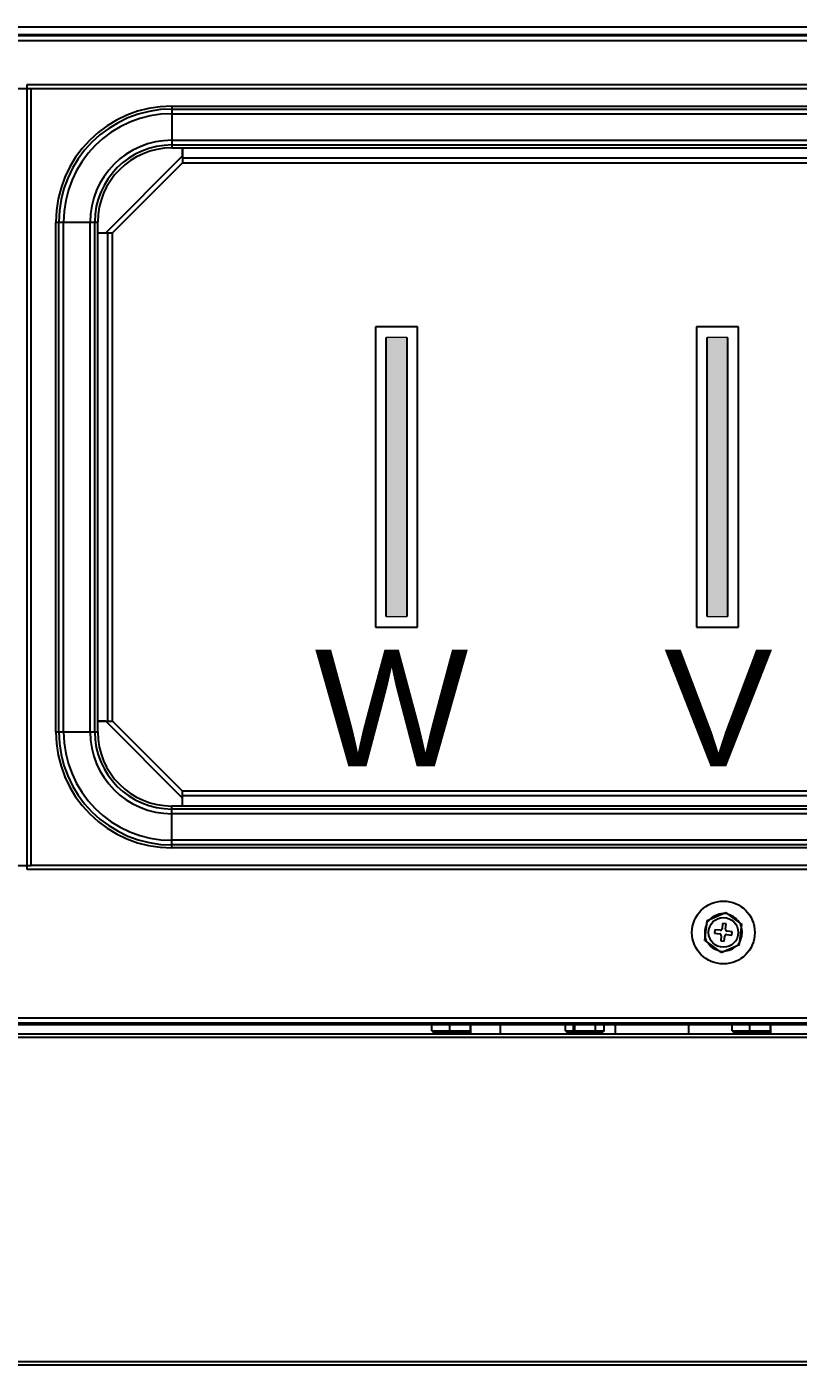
# Model space of a CAD drawing. Extents: x 59521 to 184406, y -1257 to 56672.
# Drawn here: x 88848.9 to 89069.9, y 13807.5 to 14191 of the extents above; entities that cross this region are included whole.
import ezdxf

# ---------------------------------------------------------------- set-up
doc = ezdxf.new("R2010")
doc.units = 0
doc.header["$MEASUREMENT"] = 0
doc.layers.get('0').update_dxf_attribs({"linetype": 'CONTINUOUS'})
for name, color, linetype in [('2301-12438_0', 7, 'CONTINUOUS'), ('2401-01144-S-M6-16HWM_0', 7, 'CONTINUOUS'), ('2403-00027_S-M6-0_0', 7, 'CONTINUOUS'), ('4209-B0008_0', 7, 'CONTINUOUS'), ('4215-12269_10_0', 7, 'CONTINUOUS'), ('4215-19365_1_0', 7, 'CONTINUOUS'), ('4215-19365_2_0', 7, 'CONTINUOUS'), ('4215-19368_0', 7, 'CONTINUOUS'), ('4215-19373_0', 7, 'CONTINUOUS'), ('4215-19391_1_0', 7, 'CONTINUOUS'), ('4217-19486_0', 7, 'CONTINUOUS'), ('4217-19513_0', 7, 'CONTINUOUS'), ('DT-240_0', 7, 'CONTINUOUS')]:
    doc.layers.add(name, color=color, linetype=linetype)
doc.layers.add('dim', color=4, linetype='CONTINUOUS', lineweight=18)
doc.styles.get("Standard").update_dxf_attribs({"font": '', "height": 60})
doc.styles.get('Standard').set_extended_font_data('SimSun')

# ---------------------------------------------------------------- blocks, each defined once
blk = doc.blocks.new('A$C5A9F4CD4')
at = {"layer": 'dim'}
for color, points in [(1, [(278.0384162866976, 217.5000053473877), (284.0384162866976, 217.5000053473877), (284.0384162866976, 297.5000053473877), (278.0384162866976, 297.5000053473877)]), (3, [(370.0181060700052, 217.5000053473877), (376.0181060700052, 217.5000053473877), (376.0181060700052, 297.5000053473877), (370.0181060700052, 297.5000053473877)])]:
    blk.add_hatch(color=color, dxfattribs=at).paths.add_polyline_path(points)
at = {"layer": '2301-12438_0', "color": 87, "linetype": 'Continuous'}
for p, q in [((287.0384162866976, 300.5000053473877), (275.0384162866976, 300.5000053473877)), ((275.0384162866976, 300.5000053473877), (275.0384162866976, 214.5000053473877)), ((287.0384162866976, 214.5000053473877), (287.0384162866976, 300.5000053473877)), ((379.0181060700052, 300.5000053473877), (367.0181060700052, 300.5000053473877)), ((367.0181060700052, 300.5000053473877), (367.0181060700052, 214.5000053473877)), ((379.0181060700052, 214.5000053473877), (379.0181060700052, 300.5000053473877)), ((275.0384162866976, 214.5000053473877), (287.0384162866976, 214.5000053473877)), ((367.0181060700052, 214.5000053473877), (379.0181060700052, 214.5000053473877))]:
    blk.add_line(p, q, dxfattribs=at)
at = {"layer": '2401-01144-S-M6-16HWM_0', "color": 87, "linetype": 'Continuous'}
for p, q in [((369.408869983512, 124.689619241487), (370.0535532287031, 130.4270155887871)), ((369.4088699835993, 124.6896192413888), (370.0535532287031, 130.427015588788)), ((370.0535532287031, 130.4270155887871), (375.3446258397016, 132.7374016947879)), ((370.0535532287031, 130.427015588788), (375.3446258397016, 132.7374016946878)), ((375.3446258397016, 132.7374016947879), (379.9910152053926, 129.3103914532867)), ((375.3446258397016, 132.7374016946878), (379.9910152055018, 129.3103914532876)), ((372.2714083069877, 127.7760344800872), (372.1597458934993, 126.7822882823884)), ((372.2714083071041, 127.7760344800881), (372.1597458936012, 126.7822882823884)), ((372.1597458934993, 126.7822882823884), (373.6503651899984, 126.6147946620868)), ((372.1597458936012, 126.7822882823884), (373.6503651901003, 126.6147946620877)), ((373.7620276034868, 127.6085408597874), (372.2714083069877, 127.7760344800872)), ((373.7620276036032, 127.6085408597883), (372.2714083071041, 127.7760344800881)), ((374.4822255295003, 129.540202048388), (374.314731909195, 128.0495827517871)), ((374.4822255296021, 129.5402020482879), (374.3147319093041, 128.0495827517889)), ((375.4759717271954, 129.4285396347886), (374.4822255295003, 129.540202048388)), ((375.4759717272027, 129.4285396347877), (374.4822255296021, 129.5402020482879)), ((375.3084781068028, 127.9379203382878), (375.4759717271954, 129.4285396347886)), ((375.3084781069047, 127.9379203382878), (375.4759717272027, 129.4285396347877)), ((377.2401392954052, 127.217722412387), (375.7495199989062, 127.3852160326869)), ((377.2401392954998, 127.2177224122879), (375.7495199990008, 127.3852160326887)), ((377.1284768818878, 126.2239762146883), (377.2401392954052, 127.217722412387)), ((377.1284768820042, 126.2239762146883), (377.2401392954998, 127.2177224122879)), ((379.3463319602015, 123.5729951059884), (379.9910152053926, 129.3103914532867)), ((379.3463319603034, 123.5729951059884), (379.9910152055018, 129.3103914532876)), ((369.408869983512, 124.689619241487), (374.0552593492903, 121.2626089999876)), ((369.4088699835993, 124.6896192413888), (374.0552593493048, 121.2626089999885)), ((374.0914070821018, 126.0620903564877), (373.9239134617092, 124.5714710599887)), ((374.0914070822037, 126.0620903564886), (373.9239134618037, 124.5714710599887)), ((373.9239134617092, 124.5714710599887), (374.9176596594043, 124.4598086463875)), ((373.9239134618037, 124.5714710599887), (374.9176596595062, 124.4598086463884)), ((374.0552593492903, 121.2626089999876), (379.3463319602015, 123.5729951059884)), ((374.0552593493048, 121.2626089999885), (379.3463319603034, 123.5729951059884)), ((374.9176596594043, 124.4598086463875), (375.0851532797096, 125.9504279428866)), ((374.9176596595062, 124.4598086463884), (375.0851532798042, 125.9504279428884)), ((375.6378575853887, 126.3914698349881), (377.1284768818878, 126.2239762146883)), ((375.6378575854033, 126.3914698349881), (377.1284768820042, 126.2239762146883)), ((296.1999425945105, 100.5000053473877), (296.1999425945105, 98.00000534738774)), ((302.1999425945105, 100.5000053473877), (302.1999425945105, 98.00000534738774)), ((331.9999425944989, 100.5000053473877), (331.9999425944989, 98.00000534738774)), ((337.9999425944989, 100.5000053473877), (337.9999425944989, 98.00000534738774)), ((382.1999425945105, 100.5000053473877), (382.1999425945105, 98.00000534738774)), ((388.1999425945105, 100.5000053473877), (388.1999425945105, 98.00000534738774)), ((293.6999425945032, 98.00000534738774), (293.6999425945032, 98.50000534738774)), ((299.6999425945032, 98.00000534738774), (299.6999425945032, 98.50000534738774)), ((331.9999425944989, 98.00000534738774), (331.9999425944989, 98.50000534738774)), ((337.9999425944989, 98.00000534738774), (337.9999425944989, 98.50000534738774)), ((379.6999425945032, 98.50000534738774), (379.6999425945032, 98.00000534738774)), ((385.6999425945032, 98.50000534738774), (385.6999425945032, 98.00000534738774))]:
    blk.add_line(p, q, dxfattribs=at)
for centre, radius in [((374.6999425945105, 127.0000053473877), 9), ((374.6999425945032, 127.0000053473877), 9), ((374.6999425945105, 127.0000053473877), 4.25), ((374.6999425945032, 127.0000053473877), 4.25)]:
    blk.add_circle(centre, radius, dxfattribs=at)
for centre, radius, start, end in [((374.6999425945105, 127.0000053473877), 5.4735026919, 137.5963976983932, 149.581291689492), ((374.6999425945032, 127.0000053473877), 5.4735026919, 137.5963976983451, 149.581291689537), ((374.6999425945105, 127.0000053473877), 5.35, 92.74915102881671, 134.4285383586357), ((374.6999425945032, 127.0000053473877), 5.35, 92.74915102881671, 134.4285383585536), ((374.6999425945105, 127.0000053473877), 5.4735026919, 77.5963976982865, 89.58129168902244), ((374.6999425945032, 127.0000053473877), 5.4735026919, 77.5963976982865, 89.58129168943931), ((374.6999425945105, 127.0000053473877), 5.35, 32.74915102883042, 74.42853835867903), ((374.6999425945032, 127.0000053473877), 5.35, 32.74915102887424, 74.42853835867903), ((374.6999425945105, 127.0000053473877), 5.35, 152.7491510288878, 194.4285383586766), ((374.6999425945032, 127.0000053473877), 5.35, 152.7491510289805, 194.4285383587775), ((373.5945339832106, 126.1179215632883), 0.5, 353.5888446938077, 83.58884469389967), ((373.5945339832979, 126.1179215631873), 0.5, 353.5888446939114, 83.58884469389967), ((373.8178588103037, 128.1054139585876), 0.5, 263.5888446938997, 353.5888446939114), ((373.8178588104056, 128.1054139585876), 0.5, 263.5888446938997, 353.5888446939114), ((375.805351205694, 127.8820891314872), 0.5, 173.5888446938077, 263.5888446938997), ((375.8053512058032, 127.8820891314881), 0.5, 173.5888446939113, 263.5888446938997), ((374.6999425945105, 127.0000053473877), 5.35, 332.7491510288879, 14.4285383586766), ((374.6999425945032, 127.0000053473877), 5.35, 332.7491510289805, 14.42853835877754), ((374.6999425945105, 127.0000053473877), 5.4735026919, 17.59639769824892, 29.58129168966133), ((374.6999425945032, 127.0000053473877), 5.4735026919, 17.59639769829859, 29.58129168927427), ((374.6999425945105, 127.0000053473877), 5.4735026919, 197.5963976982489, 209.5812916896613), ((374.6999425945032, 127.0000053473877), 5.4735026919, 197.5963976982986, 209.5812916892743), ((374.6999425945105, 127.0000053473877), 5.35, 212.7491510288304, 254.428538358679), ((374.6999425945032, 127.0000053473877), 5.35, 212.7491510288742, 254.428538358679), ((374.6999425945105, 127.0000053473877), 5.35, 272.7491510288167, 314.4285383586357), ((374.6999425945032, 127.0000053473877), 5.35, 272.7491510288167, 314.4285383585536), ((375.5820263786009, 125.8945967361879), 0.5, 83.58884469389967, 173.5888446939113), ((375.5820263787027, 125.8945967360878), 0.5, 83.58884469389967, 173.5888446939113), ((374.6999425945105, 127.0000053473877), 5.4735026919, 317.5963976983932, 329.581291689492), ((374.6999425945032, 127.0000053473877), 5.4735026919, 317.596397698345, 329.581291689537), ((374.6999425945105, 127.0000053473877), 5.4735026919, 257.5963976982865, 269.5812916890225), ((374.6999425945032, 127.0000053473877), 5.4735026919, 257.5963976982865, 269.5812916894393)]:
    blk.add_arc(centre, radius, start, end, dxfattribs=at)
at = {"layer": '2403-00027_S-M6-0_0', "color": 87, "linetype": 'Continuous'}
for p, q in [((291.1749425945018, 98.80000534738792), (291.1749425945018, 100.5000053473877)), ((302.2249425945047, 98.80000534738792), (302.2249425945047, 100.5000053473877)), ((329.4749425945047, 98.80000534738792), (329.4749425945047, 100.5000053473877)), ((340.5249425945003, 98.80000534738792), (340.5249425945003, 100.5000053473877)), ((377.1749425945018, 98.80000534738792), (377.1749425945018, 100.5000053473877)), ((388.2249425945047, 98.80000534738792), (388.2249425945047, 100.5000053473877)), ((291.1749430343043, 98.80000578708768), (291.4749430103984, 98.5000057631878)), ((291.1749425945018, 98.80000534738792), (302.2249425945047, 98.80000534738792)), ((291.4749425945047, 98.50000534738774), (301.9249425945018, 98.50000534738774)), ((302.224942154804, 98.80000578708768), (301.9249421786008, 98.5000057631878)), ((329.4749430343072, 98.80000578708768), (329.7749430104013, 98.5000057631878)), ((329.4749425945047, 98.80000534738792), (340.5249425945003, 98.80000534738792)), ((329.7749425945003, 98.50000534738774), (340.2249425945047, 98.50000534738774)), ((340.5249421548069, 98.80000578708768), (340.2249421786037, 98.5000057631878)), ((377.1749430343043, 98.80000578708768), (377.4749430103984, 98.5000057631878)), ((377.1749425945018, 98.80000534738792), (388.2249425945047, 98.80000534738792)), ((377.4749425945047, 98.50000534738774), (387.9249425945018, 98.50000534738774)), ((388.224942154804, 98.80000578708768), (387.9249421786008, 98.5000057631878))]:
    blk.add_line(p, q, dxfattribs=at)
at = {"layer": '4209-B0008_0', "color": 87, "linetype": 'Continuous'}
for p, q in [((216.6999425945105, 363.7791989236875), (532.6999425945105, 363.7791989236875)), ((216.6999425945105, 363.7791989236875), (216.6999425945105, 351.7791989236875)), ((216.6999425945105, 362.9199337380878), (532.6999425945105, 362.9199337380878)), ((216.6999425945105, 361.5783924999878), (532.6999425945105, 361.5783924999878)), ((216.6999425945105, 353.9800053473873), (532.6999425945105, 353.9800053473873)), ((216.6999425945105, 352.6384641092873), (532.6999425945105, 352.6384641092873)), ((216.6999425945105, 351.7791989236875), (532.6999425945105, 351.7791989236875)), ((183.4207490180852, 330.5000053473877), (195.4207490180852, 330.5000053473877)), ((183.4207490180852, 184.5000053473877), (183.4207490180852, 330.5000053473877)), ((184.2800142038031, 184.5000053473877), (184.2800142038031, 330.5000053473877)), ((185.6215554417868, 184.5000053473877), (185.6215554417868, 330.5000053473877)), ((193.2199425945, 184.5000053473877), (193.2199425945, 330.5000053473877)), ((194.5614838325127, 184.5000053473877), (194.5614838325127, 330.5000053473877)), ((195.4207490180852, 184.5000053473877), (195.4207490180852, 330.5000053473877)), ((183.4207490180852, 184.5000053473877), (195.4207490180852, 184.5000053473877)), ((532.6999425945105, 163.2208117710879), (216.6999425945105, 163.2208117710879)), ((216.6999425945105, 151.2208117710879), (216.6999425945105, 163.2208117710879)), ((532.6999425945105, 162.3615465853863), (216.6999425945105, 162.3615465853863)), ((532.6999425945105, 161.0200053473882), (216.6999425945105, 161.0200053473882)), ((532.6999425945105, 153.4216181947877), (216.6999425945105, 153.4216181947877)), ((532.6999425945105, 152.0800769566877), (216.6999425945105, 152.0800769566877)), ((532.6999425945105, 151.2208117710879), (216.6999425945105, 151.2208117710879))]:
    blk.add_line(p, q, dxfattribs=at)
for centre, radius, start, end in [((216.6999425945105, 330.5000053473877), 33.2791935763, 90, 180), ((216.6999425945105, 330.5000053473877), 32.4199283907, 90, 180), ((216.6999425945105, 330.5000053473877), 31.0783871526, 90, 180), ((216.6999425945105, 330.5000053473877), 23.48, 90, 180), ((216.6999425945105, 330.5000053473877), 22.1384587619, 90, 180), ((216.6999425945105, 330.5000053473877), 21.2791935763, 90, 180), ((216.6999425945105, 184.5000053473877), 33.2791935763, 180, 270), ((216.6999425945105, 184.5000053473877), 32.4199283907, 180, 270), ((216.6999425945105, 184.5000053473877), 31.0783871526, 180, 270), ((216.6999425945105, 184.5000053473877), 23.48, 180, 270), ((216.6999425945105, 184.5000053473877), 22.1384587619, 180, 270), ((216.6999425945105, 184.5000053473877), 21.2791935763, 180, 270)]:
    blk.add_arc(centre, radius, start, end, dxfattribs=at)
at = {"layer": '4215-12269_10_0', "color": 87, "linetype": 'Continuous'}
for p in [(692.1999425945105, 100.5000053473877), (692.1999425945032, 100.5000053473877)]:
    blk.add_line(p, (57.59994259450468, 100.5000053473877), dxfattribs=at)
at = {"layer": '4215-19365_1_0', "color": 87, "linetype": 'Continuous'}
for p, q in [((17.6999425945105, 384.0000053473877), (731.6999425945105, 384.0000053473877)), ((17.69994259450323, 384.0000053473877), (731.6999425945032, 384.0000053473877)), ((719.9999425944989, 384.2000053473885), (29.39994259449304, 384.2000053473885)), ((719.9999425944989, 384.2000053473885), (29.39994259450032, 384.2000053473885)), ((19.39994259449304, 382.6000053473881), (729.9999425944989, 382.6000053473881)), ((19.39994259450032, 382.6000053473881), (729.9999425944989, 382.6000053473881)), ((219.6999425945105, 351.7791989236875), (219.6999425945105, 347.5000053473877)), ((219.6999425945105, 348.9000053473874), (529.6999425945105, 348.9000053473874)), ((219.6999425945105, 347.5000053473877), (529.6999425945105, 347.5000053473877)), ((195.4207490180852, 327.5000053473877), (199.6999425945105, 327.5000053473877)), ((198.2999425944872, 187.5000053473877), (198.2999425944872, 327.5000053473877)), ((199.6999425945105, 187.5000053473877), (199.6999425945105, 327.5000053473877)), ((195.4207490180852, 187.5000053473877), (199.6999425945105, 187.5000053473877)), ((529.6999425945105, 167.5000053473877), (219.6999425945105, 167.5000053473877)), ((219.6999425945105, 163.2208117710879), (219.6999425945105, 167.5000053473877)), ((529.6999425945105, 166.1000053473881), (219.6999425945105, 166.1000053473881)), ((731.6999425945105, 102.4000053473874), (17.6999425945105, 102.4000053473874)), ((731.6999425945105, 101.0000053473877), (17.6999425945105, 101.0000053473877)), ((731.6999425945032, 101.0000053473877), (17.69994259450323, 101.0000053473877)), ((730.2999425945018, 102.4000053473883), (19.09994259450468, 102.4000053473883))]:
    blk.add_line(p, q, dxfattribs=at)
at = {"layer": '4215-19365_2_0', "color": 87, "linetype": 'Continuous'}
for p, q in [((197.7200436070852, 327.5000053473877), (219.6999425945105, 349.4799043346875)), ((219.6999425945105, 349.4799043346875), (219.6999425945105, 351.7791989236875)), ((199.6999425945105, 327.5000053473877), (219.6999425945105, 347.5000053473877)), ((195.4207490180852, 327.5000053473877), (197.7200436070852, 327.5000053473877)), ((197.7200436070852, 187.5000053473877), (195.4207490180852, 187.5000053473877)), ((219.6999425945105, 165.5201063600862), (197.7200436070852, 187.5000053473877)), ((219.6999425945105, 167.5000053473877), (199.6999425945105, 187.5000053473877)), ((219.6999425945105, 163.2208117710879), (219.6999425945105, 165.5201063600862))]:
    blk.add_line(p, q, dxfattribs=at)
at = {"layer": '4215-19368_0', "color": 87, "linetype": 'Continuous'}
for p, q in [((154.1999425945032, 368.8000053473879), (176.3999425945003, 368.8000053473879)), ((175.1999425945032, 370.0000053473877), (574.1999425945032, 370.0000053473877)), ((175.1999425945032, 145.0000053473877), (175.1999425945032, 370.0000053473877)), ((176.3999425945003, 368.8000053473879), (572.9999425944989, 368.8000053473879)), ((176.3999425945003, 146.2000053473885), (176.3999425945003, 368.8000053473879)), ((154.1999425945032, 146.2000053473885), (176.3999425945003, 146.2000053473885)), ((572.9999425944989, 146.2000053473885), (176.3999425945003, 146.2000053473885)), ((574.1999425945032, 145.0000053473877), (175.1999425945032, 145.0000053473877))]:
    blk.add_line(p, q, dxfattribs=at)
at = {"layer": '4215-19373_0', "color": 87, "linetype": 'Continuous'}
for p, q in [((7.199942594510503, 98.00000534738774), (742.1999425945105, 98.00000534738774)), ((7.199942594503227, 98.00000534738774), (742.1999425945032, 98.00000534738774)), ((7.199942594510503, 97.00000534738774), (742.1999425945105, 97.00000534738774)), ((9.199942594503227, 97.00000534738774), (740.1999425945032, 97.00000534738774)), ((740.1999425945032, 4.000005347387741), (9.199942594503227, 4.000005347387741)), ((742.1999425945032, 3.000005347387741), (7.199942594503227, 3.000005347387741))]:
    blk.add_line(p, q, dxfattribs=at)
at = {"layer": '4215-19391_1_0', "color": 87, "linetype": 'Continuous'}
for p in [(24.39994259449304, 386.5000053473877), (24.39994259450032, 386.5000053473877)]:
    blk.add_line(p, (724.9999425944989, 386.5000053473877), dxfattribs=at)
at = {"layer": '4217-19486_0', "color": 87, "linetype": 'Continuous'}
blk.add_line((370.0181060700052, 217.5000053473877), (370.0181060700052, 297.5000053473877), dxfattribs=at)
at = {"layer": '4217-19486_0', "color": 3, "linetype": 'Continuous'}
blk.add_line((376.0181060700052, 217.5000053473877), (376.0181060700052, 297.5000053473877), dxfattribs=at)
at = {"layer": '4217-19513_0', "color": 87, "linetype": 'Continuous'}
blk.add_line((278.0384162866976, 217.5000053473877), (278.0384162866976, 297.5000053473877), dxfattribs=at)
at = {"layer": '4217-19513_0', "color": 1, "linetype": 'Continuous'}
blk.add_line((284.0384162866976, 297.5000053473877), (284.0384162866976, 217.5000053473877), dxfattribs=at)
at = {"layer": 'dim', "color": 1}
blk.add_lwpolyline([(278.0384162866976, 217.5000053473877), (284.0384162866976, 217.5000053473877), (284.0384162866976, 297.5000053473877), (278.0384162866976, 297.5000053473877)], close=True, dxfattribs=at)
at = {"layer": 'dim', "color": 3}
blk.add_lwpolyline([(370.0181060700052, 217.5000053473877), (376.0181060700052, 217.5000053473877), (376.0181060700052, 297.5000053473877), (370.0181060700052, 297.5000053473877)], close=True, dxfattribs=at)
at = {"layer": 'DT-240_0', "color": 87, "linetype": 'Continuous'}
for p, q in [((310.6999425943941, 100.5000053473877), (310.6999425943941, 98.00000534738774)), ((331.6999425943941, 100.5000053473877), (331.6999425943941, 98.00000534738774)), ((343.6999425943941, 100.5000053473877), (343.6999425943941, 98.00000534738774)), ((364.6999425943941, 100.5000053473877), (364.6999425943941, 98.00000534738774))]:
    blk.add_line(p, q, dxfattribs=at)
at = {"layer": 'dim', "color": 87, "char_height": 33.4079999993485, "width": 41.98733348043054, "attachment_point": 3}
for s, insert in [('{\\fArial|b0|i0|c0|p34;\\C1;W}', (301.6247497093282, 207.9906392946568)), ('{\\fArial|b0|i0|c0|p34;\\C3;V}', (388.8279303063318, 207.9906392946568))]:
    blk.add_mtext(s, dxfattribs=dict(at, insert=insert))

msp = doc.modelspace()

# ---------------------------------------------------------------- block references
at = {"color": 3}
msp.add_blockref('A$C5A9F4CD4', (88673.78334253236, 13804.52769270358), dxfattribs=at)

doc.saveas('drawing.dxf')
